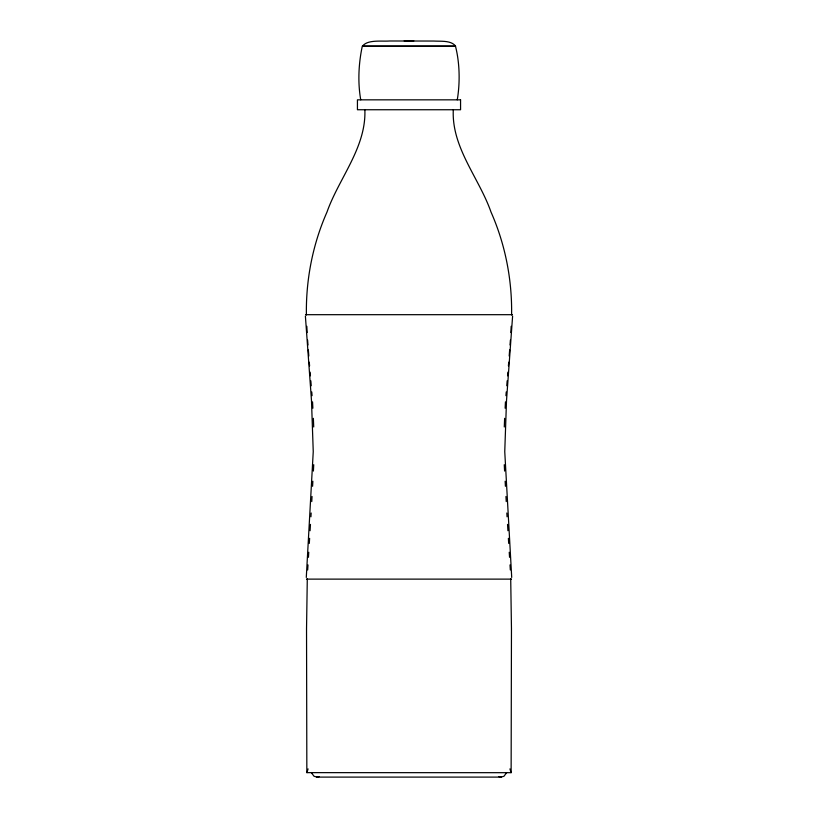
<?xml version="1.0" encoding="UTF-8"?>
<svg xmlns="http://www.w3.org/2000/svg" width="818" height="818" viewBox="0 0 818 818"><rect width="100%" height="100%" fill="white"/><g stroke="black" fill="none" stroke-linecap="round" stroke-linejoin="round"><path stroke-width="1.23" d="M364.869 109.745C366.331 147.537 338.969 178.079 326.965 212.118C312.701 244.398 305.82 279.787 306.402 315.032M453.295 109.745C451.424 147.526 479.174 178.079 491.035 212.118C505.299 244.398 512.18 279.787 511.598 315.032M512.61 316.045L506.506 400.626L504.757 451.659L511.71 577.457M504.287 426.986L504.634 418.346M307.292 578.561L306.535 628.705L306.842 772.642L511.127 772.683L511.465 628.705L510.708 578.561M306.29 577.457L313.243 451.659L311.494 400.626L305.39 316.045M505.135 408.223L505.452 401.894M311.77 501.567L312.036 496.485M312.588 486.311L312.854 481.229M313.396 471.056L313.734 464.706M510.831 332.558L511.178 326.3M307.68 569.972L307.987 564.911M308.447 557.314L308.764 552.252M309.306 543.397L309.613 538.326M310.073 530.729L310.462 524.399M310.932 516.812L311.157 513.009M509.195 356.045L509.655 349.899M510.023 344.981L510.401 340.063M505.933 395.667L506.24 391.945M506.761 385.748L507.17 380.789M507.579 375.84L507.896 372.118M508.407 365.922L508.724 362.2M457.262 99.837C460.217 82.321 459.696 62.587 455.452 46.084M306.924 772.642L308.059 768.889M506.72 772.55L503.98 776.251L501.015 777.1M362.589 46.074C367.619 39.356 381.945 41.616 389.552 40.992L433.847 41.043C440.953 41.483 450.974 40.194 455.595 46.084L362.323 46.084C358.632 63.221 357.63 82.178 360.738 99.837M319.143 776.609L316.873 777.1L501.127 777.1L498.857 776.609M413.816 40.9L404.184 40.9M362.722 46.289L455.278 46.289M305.543 314.685L512.457 314.685M306.535 579.124L511.465 579.124M316.985 777.1L314.02 776.251L311.28 772.55M511.076 772.642L509.941 768.889M309.276 362.2L309.593 365.922M310.104 372.118L310.421 375.84M310.83 380.789L311.239 385.748M311.76 391.945L312.067 395.667M307.599 340.063L307.977 344.981M308.345 349.899L308.805 356.045M506.843 513.009L507.068 516.812M507.538 524.399L507.927 530.729M508.387 538.326L508.694 543.397M509.236 552.252L509.553 557.314M510.013 564.911L510.32 569.972M306.822 326.3L307.169 332.558M504.266 464.706L504.604 471.056M505.146 481.229L505.412 486.311M505.964 496.485L506.23 501.567M312.548 401.894L312.865 408.223M313.366 418.346L313.713 426.986M460.565 99.837L357.435 99.837L357.435 109.745L460.565 109.745L460.565 99.837"/></g></svg>
